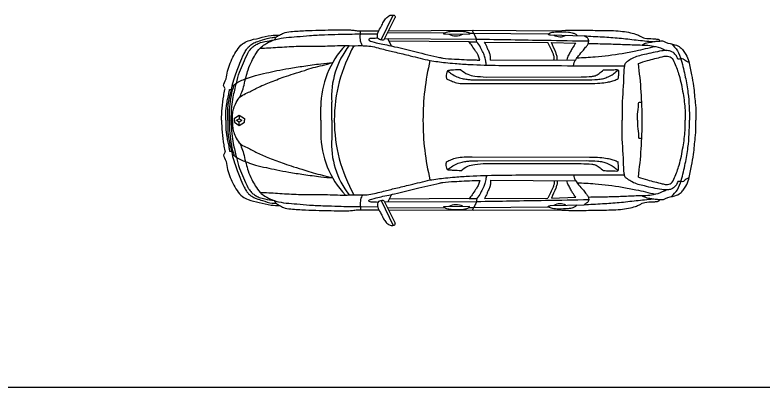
# Model space of a CAD drawing. Header units: millimetres. Extents: x 116290 to 180258, y 22146 to 121276.
# Drawn here: x 167904 to 175085, y 37245 to 40820 of the extents above; entities that cross this region are included whole.
import ezdxf

# ---------------------------------------------------------------- set-up
doc = ezdxf.new("R2010")
doc.units = ezdxf.units.MM
doc.layers.add('www.cad-blocks.net', color=7, linetype='Continuous')

# ---------------------------------------------------------------- blocks, each defined once
blk = doc.blocks.new('A$C37D034A9')
for p, q in [((1532.9, 1782), (1646.8, 2021.3)), ((1562, 1787.5), (1667.1, 1999.6)), ((1303.4, 1869.8), (1509.9, 1870.9)), ((1603.5, 1871.3), (2420.8, 1875.4)), ((2420.8, 1875.4), (3234.3, 1871.4)), ((1332.7, 1840.6), (1499.3, 1841.7)), ((1565.9, 1795.4), (2445.8, 1790.4)), ((1594.8, 1853.7), (2145, 1849.8)), ((2129.3, 1839.6), (2381.5, 1836.9)), ((2373.8, 1848.2), (2422.4, 1847.8)), ((2422.4, 1847.8), (3133.1, 1841.3)), ((3158, 1831.3), (3479.6, 1822.1)), ((1632.4, 1724.1), (1596.5, 1795.2)), ((2377.3, 1763.7), (1609.3, 1769.9)), ((2377.3, 1763.7), (2449.6, 1763.3)), ((2525, 1762.2), (3132.5, 1759)), ((3168.1, 1757.9), (3399.7, 1751.2)), ((2582.7, 1587), (3399.6, 1592.9)), ((2458.8, 1400.3), (3499.1, 1398.6)), ((2539.6, 1425.8), (3453, 1427.6)), ((76.9, 1306.3), (96.6, 1306.3)), ((96.6, 1306.3), (101.3, 1337.1)), ((2405.7, 1362.6), (3533.3, 1364.3)), ((1057.1, 1010.8), (1057.1, 1185.6)), ((952, 1010.8), (952, 1141.1)), ((124.1, 1010.8), (124.7, 1029.9)), ((124.1, 1010.8), (124.7, 991.8)), ((124.7, 1029.9), (169.4, 1060.8)), ((143, 1010.8), (168.8, 1024.8)), ((143, 1010.8), (168.8, 996.9)), ((169.4, 1060.8), (168.8, 1024.8)), ((168.8, 1024.8), (195.2, 1010.8)), ((168.8, 996.9), (195.2, 1010.8)), ((169.4, 1060.8), (219.8, 1027.6)), ((219.8, 1027.6), (219.8, 1010.8)), ((219.8, 994.1), (219.8, 1010.8)), ((952, 1010.8), (952, 880.6)), ((1057.1, 1010.8), (1057.1, 836.1)), ((124.7, 991.8), (169.4, 960.9)), ((169.4, 960.9), (168.8, 996.9)), ((169.4, 960.9), (219.8, 994.1)), ((76.9, 715.4), (96.6, 715.4)), ((96.6, 715.4), (101.3, 684.5)), ((2405.7, 659.1), (3533.3, 657.4)), ((2458.8, 621.4), (3499.1, 623.1)), ((2539.6, 595.9), (3453, 594.1)), ((2582.7, 434.7), (3399.6, 428.8)), ((1632.4, 297.6), (1596.5, 226.5)), ((1532.9, 239.7), (1646.8, 0.4)), ((1562, 234.2), (1667.1, 22.1)), ((1565.9, 226.3), (2445.8, 231.3)), ((2377.3, 258), (1609.3, 251.8)), ((2377.3, 258), (2449.6, 258.4)), ((2525, 259.5), (3132.5, 262.7)), ((3168.1, 263.8), (3399.7, 270.5)), ((1303.4, 151.9), (1509.9, 150.8)), ((1332.7, 181), (1499.3, 180)), ((1594.8, 168), (2145, 171.9)), ((1603.5, 150.4), (2420.8, 146.3)), ((2129.3, 182.1), (2381.5, 184.7)), ((2373.8, 173.5), (2422.4, 173.9)), ((2420.8, 146.3), (3234.3, 150.3)), ((2422.4, 173.9), (3133.1, 180.4)), ((3158, 190.4), (3479.6, 199.6))]:
    blk.add_line(p, q)
for centre, radius, start, end in [((2249.9, 1966.9), 145.3, 241.65089, 297.15378), ((3250.7, 1930.2), 117.1, 238.4977, 298.20211), ((1820.6, 1134.2), 868.6, 136.71033, 179.54402), ((1853.1, 1235.9), 797.6, 141.87926, 183.61449), ((2543.6, 1010.3), 1461.1, 150.60457, 179.97848), ((4391.3, 1012.9), 2457.7, 166.55485, 180.04792), ((-73, 1011.6), 4110.5, 359.98923, 7.61333), ((2543.6, 1011.4), 1461.1, 180.02152, 209.39543), ((4391.3, 1008.8), 2457.7, 179.95208, 193.44515), ((-73, 1010.1), 4110.5, 352.38667, 0.01077), ((1820.6, 887.5), 868.6, 180.45598, 223.28967), ((1853.1, 785.8), 797.6, 176.38551, 218.12074), ((2249.9, 54.7), 145.3, 62.84622, 118.34911), ((3250.7, 91.5), 117.1, 61.79789, 121.5023)]:
    blk.add_arc(centre, radius, start, end)
for points, knots in [([(1526.7, 1783.8), (1518.5, 1785.4), (1502.6, 1788.6), (1494, 1821.1), (1503, 1863.1), (1531.4, 1908.3), (1553.6, 1954.9), (1577.5, 1992.7), (1609, 2018.2), (1639.6, 2023.8), (1665.5, 2017.7), (1667.4, 2005.2), (1667.1, 1999.6)], [0, 0, 0, 0, 0.0238674, 0.0459576, 0.0928721, 0.1559652, 0.2092168, 0.2528802, 0.29396, 0.3295755, 0.3493177, 0.3652101, 0.3652101, 0.3652101, 0.3652101]), ([(505.9, 1783.2), (511.7, 1792.2), (524.3, 1811.9), (558.6, 1828.8), (601.3, 1855.8), (687.8, 1865.5), (801.6, 1872.4), (931.7, 1876.4), (1052.9, 1878.6), (1152.2, 1881.4), (1229.2, 1880.7), (1271.8, 1874.5), (1295.8, 1871.8), (1303.4, 1869.8)], [0, 0, 0, 0, 0.0326993, 0.0711104, 0.1154542, 0.1883548, 0.3342533, 0.4716751, 0.5906313, 0.709353, 0.7812775, 0.8251283, 0.8483376, 0.8483376, 0.8483376, 0.8483376]), ([(1562, 1787.5), (1559.1, 1784.6), (1548.4, 1777.2), (1535.5, 1781.2), (1526.6, 1783.9)], [0.60973338, 0.60973338, 0.60973338, 0.60973338, 0.62203277, 0.64851229, 0.64851229, 0.64851229, 0.64851229]), ([(3520.4, 1748.4), (3581.5, 1747.4), (3690.9, 1745.6), (3850.5, 1740.6), (3997.8, 1733.6), (4128.7, 1732.6), (4218, 1705.9), (4256.1, 1686.1), (4266.8, 1680.5)], [0, 0, 0, 0, 0.1893068, 0.338908, 0.4944806, 0.646686, 0.7418914, 0.7794792, 0.7794792, 0.7794792, 0.7794792]), ([(3520.4, 273.3), (3581.5, 274.3), (3690.9, 276), (3850.5, 281), (3997.8, 288.1), (4128.7, 289.1), (4218, 315.8), (4256.1, 335.6), (4266.8, 341.2)], [0, 0, 0, 0, 0.1893068, 0.338908, 0.4944806, 0.646686, 0.7418914, 0.7794792, 0.7794792, 0.7794792, 0.7794792]), ([(505.9, 238.5), (511.7, 229.5), (524.3, 209.8), (558.6, 192.8), (601.3, 165.9), (687.8, 156.1), (801.6, 149.3), (931.7, 145.3), (1052.9, 143.1), (1152.2, 140.3), (1229.2, 141), (1271.8, 147.1), (1295.8, 149.9), (1303.4, 151.9)], [0, 0, 0, 0, 0.0326993, 0.0711104, 0.1154542, 0.1883548, 0.3342533, 0.4716751, 0.5906313, 0.709353, 0.7812775, 0.8251283, 0.8483376, 0.8483376, 0.8483376, 0.8483376]), ([(1526.7, 237.9), (1518.5, 236.3), (1502.6, 233.1), (1494, 200.6), (1503, 158.6), (1531.4, 113.4), (1553.6, 66.8), (1577.5, 29), (1609, 3.4), (1639.6, -2.1), (1665.5, 4), (1667.4, 16.5), (1667.1, 22.1)], [0, 0, 0, 0, 0.0238674, 0.0459576, 0.0928721, 0.1559652, 0.2092168, 0.2528802, 0.29396, 0.3295755, 0.3493177, 0.3652101, 0.3652101, 0.3652101, 0.3652101]), ([(1562, 234.2), (1559.1, 237.1), (1548.4, 244.5), (1535.5, 240.5), (1526.6, 237.8)], [0.60973338, 0.60973338, 0.60973338, 0.60973338, 0.62203277, 0.64851229, 0.64851229, 0.64851229, 0.64851229])]:
    blk.add_open_spline(points, degree=3, knots=knots)
for points in [[(1352.2, 1727.5), (1342.1, 1749.5), (1335.2, 1772.3), (1331.4, 1802.4), (1332, 1829.2), (1332.7, 1840.6), (1333, 1869.8)], [(2129.3, 1839.6), (2160.3, 1857.5), (2205.1, 1865.6), (2322.9, 1864.4), (2355.7, 1858.3), (2369, 1852.6), (2381.5, 1836.9)], [(2539.5, 1541.1), (2536.6, 1579.7), (2529.8, 1606.7), (2516.6, 1648.4), (2493.5, 1696.7), (2459.5, 1750.5), (2449, 1764.7), (2445.8, 1790.4), (2430.9, 1828.4), (2404.6, 1875.3)], [(3234.3, 1871.4), (3366.8, 1877.4), (3478.4, 1877), (3649.2, 1873.7), (3831.2, 1866.9), (3906.8, 1855.7), (3974.9, 1838.5), (4010.8, 1822.8), (4038.5, 1808.6), (4063.2, 1799.6), (4141.2, 1794.4), (4175.6, 1791.4), (4203.3, 1780.9), (4206.3, 1771.9)], [(0, 1010.8), (5.3, 1126.6), (21.1, 1246.8), (31.7, 1304.9), (33, 1320.7), (23.8, 1332.6), (35.7, 1388.1), (54.2, 1463.9), (76.7, 1540.5), (108.4, 1615.8), (149.4, 1685.8), (200.9, 1743.9), (255.1, 1773), (362.1, 1800.7), (477.1, 1825.8), (556.4, 1828.4)], [(101.3, 1337.1), (123.1, 1418.4), (151, 1492.8), (175.2, 1557.9), (217.1, 1652.2), (239.5, 1691.2), (259.9, 1716.3), (290.6, 1741.4), (333.4, 1762.8), (393, 1782.3), (486, 1806.5), (525.1, 1808.4)], [(171.7, 1228.4), (194.9, 1280.6), (215.6, 1348), (234.8, 1427.7), (255.4, 1496.4), (289.8, 1580.2), (324.2, 1640.7), (369.6, 1703.9), (416.3, 1739.6), (487.8, 1776.7), (522.3, 1788.2), (620, 1806), (723.1, 1814.3), (845.5, 1825.3), (989.8, 1832.1), (1121, 1836.5), (1332.7, 1840.6)], [(1500.6, 1799.3), (1449.8, 1797.4), (1425.3, 1795.4), (1414.1, 1786.2), (1441.5, 1768.4), (1516.1, 1748.6), (1661.3, 1717.8), (1866.9, 1667.7), (2093.7, 1614.2), (2123.1, 1607.9), (2234.7, 1599.3), (2327.7, 1593.2), (2430.9, 1590.1), (2477.9, 1589.1)], [(3133.1, 1841.3), (3174.6, 1855.7), (3237.1, 1860.4), (3329.1, 1857.8), (3376, 1848.9), (3400.1, 1836.4), (3415.2, 1823.9)], [(3133.1, 1841.3), (3139.2, 1836.2), (3147.8, 1832.5), (3158, 1831.3)], [(3379.8, 1535.3), (3384.7, 1564.2), (3399.6, 1592.9), (3426.7, 1630.7), (3473.6, 1683.9), (3502.3, 1721), (3519.1, 1745.5), (3524.6, 1772.4), (3520.4, 1791.9), (3500.8, 1808.8), (3479.6, 1822.1)], [(3479.6, 1822.1), (3657.2, 1812), (3817.7, 1800.5), (3979.7, 1782.5), (4142.1, 1766.6)], [(142.1, 1367.1), (173, 1472.9), (211.8, 1562.4), (252.5, 1655.6), (267.2, 1679.6), (294.1, 1710.5), (324.5, 1732.6), (362.4, 1752), (415.9, 1766.8), (505.9, 1783.2)], [(368.8, 1703.1), (537.6, 1711.8), (715.7, 1721.9), (898.2, 1723), (1088.7, 1727.5), (1188.3, 1729.8), (1225.6, 1728.2), (1341.5, 1727.6), (1415, 1724), (1554.7, 1692.5), (1671.9, 1664.3), (1811.6, 1630.5), (2000.9, 1584.4)], [(2477.9, 1589.1), (2467, 1627.5), (2456.8, 1647.6), (2438.2, 1675.6), (2404.6, 1726.4), (2377.3, 1763.7)], [(2445.8, 1790.4), (3111.2, 1779.7), (3524.6, 1772.4)], [(2582.7, 1587), (2582.7, 1616.8), (2575.4, 1649.3), (2560.3, 1685.8), (2548.2, 1713.7), (2525, 1762.2)], [(3190.5, 1591.4), (3191.6, 1623.5), (3182.5, 1652.4), (3158.8, 1706.5), (3132.5, 1759)], [(3221.3, 1591.6), (3222.8, 1614.4), (3219.1, 1631.9), (3207.5, 1663.2), (3168.1, 1757.9)], [(3399.7, 1751.2), (3370, 1708.1), (3351.1, 1672.8), (3330.5, 1635.7), (3313.2, 1592.2)], [(4034.2, 1733.6), (4069.7, 1751.2), (4126.5, 1762.5), (4172.4, 1769.8), (4206.3, 1771.9), (4234, 1772.4), (4261.3, 1761.2), (4352.5, 1735.9), (4403.6, 1710.9), (4429.7, 1682.5), (4458.2, 1643.3), (4484.7, 1576.5), (4511.1, 1447.8), (4531.1, 1339.8), (4539.4, 1255.1), (4547.7, 1180.4), (4552.7, 1077.4), (4552.7, 1010.8)], [(4319.3, 1743.9), (4375.5, 1679.1), (4413, 1588.1), (4451.8, 1426.3), (4477.5, 1273.6), (4492.3, 1010.8)], [(3411.7, 1610.9), (3586, 1620.8), (3844.6, 1652.9), (3978.4, 1678.3), (4162.1, 1720.6)], [(4380.1, 1598.9), (4371.8, 1618.9), (4358.7, 1639.8), (4329.8, 1665.9), (4301.4, 1677.1), (4276.7, 1680.3), (4225.9, 1676.6), (4058.4, 1642.2), (3941.6, 1603.9), (3895.9, 1574.7), (3875.9, 1557.3), (3865.8, 1521.8), (3858.8, 1409.8), (3844.5, 1118.3), (3844.5, 1010.8)], [(2000.9, 1584.4), (2148.8, 1565.1), (2241.8, 1556.2), (2381.7, 1547.2), (2662, 1538.3), (2990.2, 1536.1), (3868.2, 1533.9)], [(4001.2, 1556.2), (4088.1, 1584.5), (4229, 1620.2), (4268.5, 1627.7), (4315.5, 1614.5), (4349.3, 1562), (4392.5, 1441.8), (4430.1, 1267.2), (4448.8, 1107.6), (4448.8, 1010.8)], [(4487.8, 1564.7), (4459.8, 1578.3), (4443.4, 1591.1), (4434.6, 1598.9), (4409.4, 1600.2), (4380.1, 1598.9)], [(101.3, 1337.1), (145.3, 1369.1), (195.6, 1394.7), (247.6, 1414.6), (326.7, 1441.8), (430, 1465.2), (531.5, 1487.5), (645.8, 1509.1), (789.1, 1531.6), (952.2, 1553.2), (1066.4, 1565.1)], [(106.6, 1010.8), (113.1, 1111.5), (134.1, 1165.9), (170.3, 1226.9), (188.2, 1243.3), (245.6, 1273.6), (342, 1323.1), (459.3, 1373.6), (599.7, 1426.6), (692.2, 1457.1), (798, 1490.4), (880.1, 1516.2), (967.8, 1538.1), (1066.4, 1565.1)], [(2298, 1495.5), (2227, 1493.4), (2187.6, 1490.3), (2170.3, 1486.3), (2162.4, 1472), (2157.7, 1444), (2158.9, 1408.7)], [(2170.3, 1486.3), (2208.2, 1457.3), (2258.5, 1429.4), (2308.8, 1412.6), (2355.2, 1405), (2391.9, 1400.5), (2458.8, 1400.3)], [(2298, 1495.5), (2362.7, 1453), (2430.7, 1436), (2539.6, 1425.8)], [(3453, 1427.6), (3553.4, 1432.8), (3585.2, 1438.5), (3623.3, 1460.3), (3667.2, 1494.2)], [(3499.1, 1398.6), (3610.1, 1403), (3658.4, 1409.9), (3699.8, 1423.7), (3748.2, 1448.3), (3788.6, 1477.9), (3805.4, 1495.7)], [(3667.2, 1494.2), (3722.6, 1496.2), (3779.5, 1497.7), (3805.4, 1495.7), (3809.9, 1451.9), (3808.2, 1411.3)], [(92.6, 1010.8), (98.3, 1141.6), (111.7, 1233.6), (126.8, 1300.7), (142.1, 1367.1)], [(2158.9, 1408.7), (2205.8, 1389), (2255.8, 1370.7), (2327.7, 1363.5), (2405.7, 1362.6)], [(3533.3, 1364.3), (3632.1, 1367.7), (3705.2, 1376.8), (3746.8, 1386.4), (3788.4, 1401.6), (3808.2, 1411.3)], [(41.8, 1010.8), (41, 1078.7), (50.2, 1171.3), (61, 1221.3), (70.9, 1273.5), (76.9, 1306.3)], [(59.3, 1010.8), (60.2, 1104.1), (64, 1161.3), (75.3, 1225.7), (96.6, 1306.3)], [(75.3, 1010.8), (79.9, 1138.8), (94.6, 1248.7), (120.7, 1352.1)], [(3994.3, 1010.8), (3994.3, 1068.9), (4003.1, 1164.5), (4006.8, 1181.3), (4033.9, 1182.4)], [(0, 1010.8), (5.3, 895.1), (21.1, 774.9), (31.7, 716.8), (33, 701), (23.8, 689.1), (35.7, 633.6), (54.2, 557.7), (76.7, 481.1), (108.4, 405.9), (149.4, 335.9), (200.9, 277.8), (255.1, 248.7), (362.1, 221), (477.1, 195.9), (556.4, 193.2)], [(41.8, 1010.8), (41, 943), (50.2, 850.4), (61, 800.4), (70.9, 748.2), (76.9, 715.4)], [(59.3, 1010.8), (60.2, 917.6), (64, 860.4), (75.3, 796), (96.6, 715.4)], [(75.3, 1010.8), (79.9, 882.9), (94.6, 773), (120.7, 669.6)], [(92.6, 1010.8), (98.3, 880.1), (111.7, 788.1), (126.8, 721), (142.1, 654.6)], [(106.6, 1010.8), (113.1, 910.2), (134.1, 855.8), (170.3, 794.8), (188.2, 778.4), (245.6, 748.1), (342, 698.6), (459.3, 648.1), (599.7, 595.1), (692.2, 564.6), (798, 531.3), (880.1, 505.5), (967.8, 483.6), (1066.4, 456.6)], [(4380.1, 422.8), (4371.8, 402.8), (4358.7, 381.9), (4329.8, 355.8), (4301.4, 344.6), (4276.7, 341.4), (4225.9, 345.1), (4058.4, 379.5), (3941.6, 417.8), (3895.9, 447), (3875.9, 464.3), (3865.8, 499.9), (3858.8, 611.9), (3844.5, 903.3), (3844.5, 1010.8)], [(3994.3, 1010.8), (3994.3, 952.8), (4003.1, 857.2), (4006.8, 840.4), (4033.9, 839.3)], [(4001.2, 465.5), (4088.1, 437.2), (4229, 401.5), (4268.5, 394), (4315.5, 407.2), (4349.3, 459.7), (4392.5, 579.9), (4430.1, 754.5), (4448.8, 914.1), (4448.8, 1010.8)], [(4034.2, 288), (4069.7, 270.5), (4126.5, 259.2), (4172.4, 251.9), (4206.3, 249.8), (4234, 249.3), (4261.3, 260.5), (4352.5, 285.8), (4403.6, 310.7), (4429.7, 339.2), (4458.2, 378.4), (4484.7, 445.2), (4511.1, 573.9), (4531.1, 681.9), (4539.4, 766.6), (4547.7, 841.3), (4552.7, 944.3), (4552.7, 1010.8)], [(4319.3, 277.8), (4375.5, 342.6), (4413, 433.5), (4451.8, 595.4), (4477.5, 748), (4492.3, 1010.8)], [(171.7, 793.2), (194.9, 741), (215.6, 673.7), (234.8, 594), (255.4, 525.3), (289.8, 441.5), (324.2, 381), (369.6, 317.8), (416.3, 282.1), (487.8, 245), (522.3, 233.5), (620, 215.7), (723.1, 207.4), (845.5, 196.4), (989.8, 189.6), (1121, 185.2), (1332.7, 181)], [(101.3, 684.5), (123.1, 603.3), (151, 528.9), (175.2, 463.8), (217.1, 369.5), (239.5, 330.5), (259.9, 305.4), (290.6, 280.3), (333.4, 258.9), (393, 239.4), (486, 215.2), (525.1, 213.3)], [(101.3, 684.5), (145.3, 652.6), (195.6, 627), (247.6, 607.1), (326.7, 579.9), (430, 556.5), (531.5, 534.2), (645.8, 512.6), (789.1, 490.1), (952.2, 468.5), (1066.4, 456.6)], [(142.1, 654.6), (173, 548.8), (211.8, 459.2), (252.5, 366), (267.2, 342.1), (294.1, 311.2), (324.5, 289.1), (362.4, 269.7), (415.9, 254.9), (505.9, 238.5)], [(2158.9, 613), (2205.8, 632.7), (2255.8, 651), (2327.7, 658.2), (2405.7, 659.1)], [(3533.3, 657.4), (3632.1, 654), (3705.2, 644.9), (3746.8, 635.3), (3788.4, 620), (3808.2, 610.4)], [(2298, 526.2), (2227, 528.3), (2187.6, 531.4), (2170.3, 535.4), (2162.4, 549.7), (2157.7, 577.7), (2158.9, 613)], [(2170.3, 535.4), (2208.2, 564.4), (2258.5, 592.3), (2308.8, 609.1), (2355.2, 616.7), (2391.9, 621.2), (2458.8, 621.4)], [(2298, 526.2), (2362.7, 568.7), (2430.7, 585.7), (2539.6, 595.9)], [(3453, 594.1), (3553.4, 588.9), (3585.2, 583.2), (3623.3, 561.3), (3667.2, 527.5)], [(3499.1, 623.1), (3610.1, 618.7), (3658.4, 611.8), (3699.8, 598), (3748.2, 573.3), (3788.6, 543.8), (3805.4, 526)], [(3667.2, 527.5), (3722.6, 525.5), (3779.5, 524), (3805.4, 526), (3809.9, 569.8), (3808.2, 610.4)], [(368.8, 318.6), (537.6, 309.9), (715.7, 299.8), (898.2, 298.7), (1088.7, 294.2), (1188.3, 291.9), (1225.6, 293.5), (1341.5, 294.1), (1415, 297.7), (1554.7, 329.2), (1671.9, 357.4), (1811.6, 391.2), (2000.9, 437.3)], [(1500.6, 222.4), (1449.8, 224.3), (1425.3, 226.3), (1414.1, 235.5), (1441.5, 253.2), (1516.1, 273.1), (1661.3, 303.9), (1866.9, 354), (2093.7, 407.4), (2123.1, 413.8), (2234.7, 422.4), (2327.7, 428.5), (2430.9, 431.6), (2477.9, 432.6)], [(2000.9, 437.3), (2148.8, 456.6), (2241.8, 465.5), (2381.7, 474.5), (2662, 483.4), (2990.2, 485.5), (3868.2, 487.8)], [(2477.9, 432.6), (2467, 394.2), (2456.8, 374.1), (2438.2, 346.1), (2404.6, 295.3), (2377.3, 258)], [(2539.5, 480.6), (2536.6, 442), (2529.8, 415), (2516.6, 373.3), (2493.5, 325), (2459.5, 271.2), (2449, 257), (2445.8, 231.3), (2430.9, 193.3), (2404.6, 146.4)], [(2582.7, 434.7), (2582.7, 404.9), (2575.4, 372.4), (2560.3, 335.9), (2548.2, 308), (2525, 259.5)], [(3379.8, 486.4), (3384.7, 457.5), (3399.6, 428.8), (3426.7, 391), (3473.6, 337.8), (3502.3, 300.7), (3519.1, 276.2), (3524.6, 249.3), (3520.4, 229.8), (3500.8, 212.9), (3479.6, 199.6)], [(4487.8, 457), (4459.8, 443.4), (4443.4, 430.6), (4434.6, 422.8), (4409.4, 421.5), (4380.1, 422.8)], [(3190.5, 430.3), (3191.6, 398.2), (3182.5, 369.3), (3158.8, 315.2), (3132.5, 262.7)], [(3221.3, 430.1), (3222.8, 407.3), (3219.1, 389.8), (3207.5, 358.5), (3168.1, 263.8)], [(3399.7, 270.5), (3370, 313.6), (3351.1, 348.9), (3330.5, 386), (3313.2, 429.4)], [(3411.7, 410.8), (3586, 400.9), (3844.6, 368.8), (3978.4, 343.4), (4162.1, 301)], [(1352.2, 294.2), (1342.1, 272.2), (1335.2, 249.4), (1331.4, 219.3), (1332, 192.5), (1332.7, 181), (1333, 151.9)], [(2445.8, 231.3), (3111.2, 242), (3524.6, 249.3)], [(3234.3, 150.3), (3366.8, 144.3), (3478.4, 144.7), (3649.2, 148), (3831.2, 154.8), (3906.8, 166), (3974.9, 183.2), (4010.8, 198.9), (4038.5, 213.1), (4063.2, 222.1), (4141.2, 227.3), (4175.6, 230.3), (4203.3, 240.8), (4206.3, 249.8)], [(3479.6, 199.6), (3657.2, 209.7), (3817.7, 221.2), (3979.7, 239.2), (4142.1, 255.1)], [(2129.3, 182.1), (2160.3, 164.2), (2205.1, 156), (2322.9, 157.3), (2355.7, 163.3), (2369, 169.1), (2381.5, 184.7)], [(3133.1, 180.4), (3174.6, 166), (3237.1, 161.3), (3329.1, 163.9), (3376, 172.8), (3400.1, 185.3), (3415.2, 197.8)], [(3133.1, 180.4), (3139.2, 185.5), (3147.8, 189.2), (3158, 190.4)]]:
    blk.add_spline(points, degree=3)
blk = doc.blocks.new('FORMAT')
at = {"color": 155, "true_color": 0x546d8e}
blk.add_line((120018.9, 37245.4), (180258.2, 37245.4), dxfattribs=at)

msp = doc.modelspace()

# ---------------------------------------------------------------- block references
msp.add_blockref('A$C37D034A9', (169887.1, 38797.6))
at = {"layer": 'www.cad-blocks.net'}
msp.add_blockref('FORMAT', (0, 0), dxfattribs=at)

doc.saveas('drawing.dxf')
